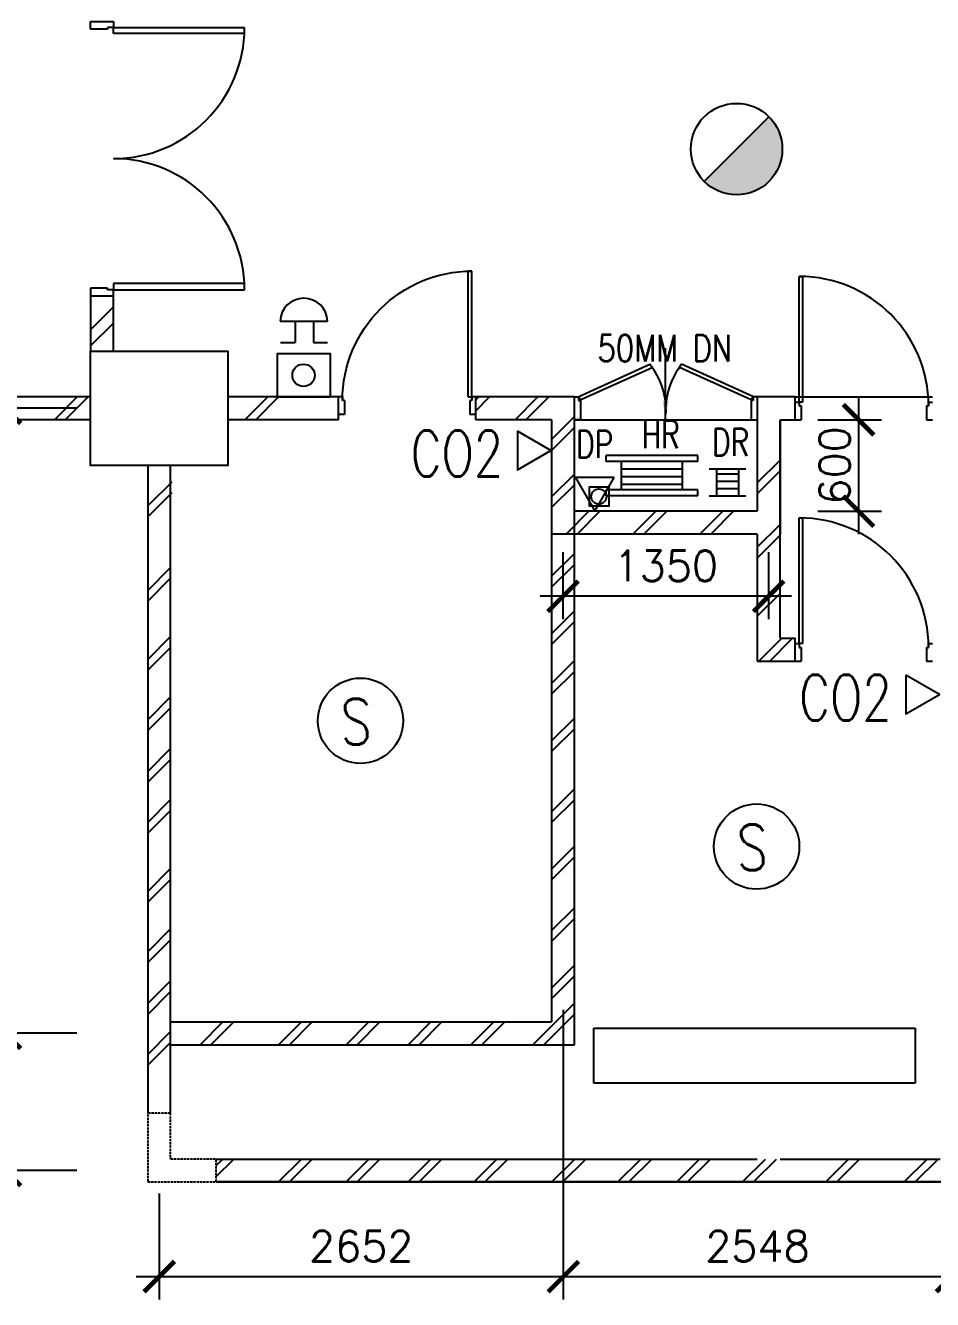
# Model space of a CAD drawing. Header units: feet. Extents: x 1407108 to 2957709, y -1501070 to -681589.
# Drawn here: x 1639583 to 1645536, y -820270 to -811913 of the extents above; entities that cross this region are included whole.
import ezdxf

# ---------------------------------------------------------------- set-up
doc = ezdxf.new("R2010")
doc.units = ezdxf.units.FT
doc.header["$LTSCALE"] = 13
doc.header["$MEASUREMENT"] = 0
doc.linetypes.add('DIVIDE', pattern=[1.25, 0.5, -0.25, 0, -0.25, 0, -0.25])
doc.linetypes.add('HIDDEN2', pattern=[0.1875, 0.125, -0.0625])
doc.layers.get('0').update_dxf_attribs({"linetype": 'CONTINUOUS'})
for name, color, linetype in [('-FF', 240, 'CONTINUOUS'), ('-HR', 4, 'CONTINUOUS'), ('COL', 3, 'CONTINUOUS'), ('DIM', 7, 'CONTINUOUS'), ('DOOR', 5, 'CONTINUOUS'), ('DR', 7, 'CONTINUOUS'), ('FIT', 5, 'CONTINUOUS'), ('FITT', 5, 'CONTINUOUS'), ('H', 1, 'CONTINUOUS'), ('hatch', 7, 'CONTINUOUS'), ('LINE', 7, 'CONTINUOUS'), ('PIPE', 5, 'DIVIDE'), ('SPEC', 7, 'CONTINUOUS'), ('stair', 7, 'CONTINUOUS'), ('T25', 7, 'CONTINUOUS'), ('WALL', 2, 'CONTINUOUS')]:
    doc.layers.add(name, color=color, linetype=linetype)
doc.styles.add('E', font='ROMANS.SHX', dxfattribs={"width": 0.9})
doc.styles.add('ROMANS', font='romans')
doc.styles.get("Standard").update_dxf_attribs({"font": 'ROMANS.SHX'})
doc.dimstyles.new('STANDARD$0', dxfattribs={"dimscale": 0, "dimtxt": 8, "dimasz": 6, "dimexe": 1, "dimexo": 1, "dimgap": 3, "dimtad": 1, "dimdec": 0, "dimlfac": -1, "dimrnd": 1, "dimzin": 0, "dimdsep": 46, "dimtxsty": 'Standard', "dimcen": 0, "dimclrd": 5, "dimclre": 250, "dimadec": 0, "dimazin": 0, "dimtfac": 1, "dimtdec": 4, "dimtofl": 0, "dimtmove": 0, "dimatfit": 3, "dimfxl": 1, "dimtolj": 1, "dimtzin": 0, "dimarcsym": 0})

# ---------------------------------------------------------------- blocks, each defined once
blk = doc.blocks.new('_ARCHTICK')
at = {"color": 0, "linetype": 'ByBlock', "const_width": 0.15}
blk.add_lwpolyline([(-0.5, -0.5), (0.5, 0.5)], dxfattribs=at)
blk = doc.blocks.new('*D366')
at = {"color": 7, "lineweight": -2, "transparency": 16777216}
for p, q in [((1639451.1, -814274.1), (1639451.1, -818674.1)), ((1639919.9, -814424.1), (1639301.1, -814424.1)), ((1639919.9, -818524.1), (1639301.1, -818524.1))]:
    blk.add_line(p, q, dxfattribs=at)
at = {"color": 7, "lineweight": -2, "transparency": 16777216, "xscale": 200, "yscale": 200, "zscale": 200}
for p, rotation in [((1639451.1, -814424.1), 90), ((1639451.1, -818524.1), 270)]:
    blk.add_blockref('_ARCHTICK', p, dxfattribs=dict(at, rotation=rotation))
at = {"color": 7, "transparency": 16777216, "insert": (1639251.1, -816474.1), "char_height": 200, "attachment_point": 5, "rotation": 90, "style": 'ROMANS'}
blk.add_mtext('\\A1;4100', dxfattribs=at)
blk = doc.blocks.new('DR900')
at = {"layer": 'DR', "color": 7}
for p, q in [((25, 940), (50, 940)), ((25, 115), (25, 940)), ((50, 115), (50, 940)), ((0, 115), (25, 115)), ((50, 115), (25, 115)), ((25, 115), (25, 90)), ((25, 90), (38, 90)), ((38, 90), (38, 0)), ((862, 90), (875, 90)), ((862, 90), (862, 0)), ((874.6, 115), (900, 115)), ((875, 115), (875, 90)), ((0, 0), (38, 0)), ((862, 0), (900, 0))]:
    blk.add_line(p, q, dxfattribs=at)
blk.add_arc((25, 90), 850, 0, 90, dxfattribs=at)
blk = doc.blocks.new('DR-1800-B')
at = {"layer": 'DR'}
for p, q in [((-50, 0), (0, 0)), ((0, 0), (0, -150)), ((-1800, 0), (-1800, -150)), ((-1750, 0), (-1800, 0)), ((-1750, -110), (-1750, 0)), ((-50, -110), (-50, 0)), ((-1800, -150), (-1760, -150)), ((-1760, -150), (-1760, -110)), ((-1760, -110), (-1750, -110)), ((-1760, -150), (-1760, -1010)), ((-1720, -150), (-1760, -150)), ((-1720, -1009.1), (-1720, -150)), ((-80, -1009.1), (-80, -150)), ((-80, -150), (-40, -150)), ((-40, -110), (-50, -110)), ((-40, -150), (-40, -110)), ((-40, -150), (-40, -1010)), ((0, -150), (-40, -150))]:
    blk.add_line(p, q, dxfattribs=at)
for centre, start, end in [((-1760, -150), 270, 0), ((-40, -150), 180.00007, 270)]:
    blk.add_arc(centre, 860, start, end, dxfattribs=at)
blk = doc.blocks.new('*D416')
at = {"layer": 'DIM', "color": 7, "linetype": 'Continuous', "lineweight": -2, "transparency": 16777216}
for p, q in [((1645050, -814349.1), (1645050, -815249.1)), ((1644782.5, -814499.1), (1645200, -814499.1)), ((1644782.5, -815099.1), (1645200, -815099.1))]:
    blk.add_line(p, q, dxfattribs=at)
at = {"layer": 'DIM', "color": 7, "linetype": 'Continuous', "lineweight": -2, "transparency": 16777216, "xscale": 200, "yscale": 200, "zscale": 200}
for p, rotation in [((1645050, -814499.1), 90), ((1645050, -815099.1), 270)]:
    blk.add_blockref('_ARCHTICK', p, dxfattribs=dict(at, rotation=rotation))
at = {"layer": 'DIM', "color": 7, "linetype": 'Continuous', "transparency": 16777216, "insert": (1644893.7, -814799.1), "char_height": 200, "attachment_point": 5, "rotation": 90, "style": 'ROMANS'}
blk.add_mtext('\\A1;600', dxfattribs=at)
blk = doc.blocks.new('*D417')
at = {"layer": 'DIM', "color": 7, "linetype": 'Continuous', "lineweight": -2, "transparency": 16777216}
for p, q in [((1643110.2, -815368), (1643110.2, -815807.6)), ((1644460.2, -815368), (1644460.2, -815807.6)), ((1644610.2, -815657.6), (1642960.2, -815657.6))]:
    blk.add_line(p, q, dxfattribs=at)
at = {"layer": 'DIM', "color": 7, "linetype": 'Continuous', "lineweight": -2, "transparency": 16777216, "xscale": 200, "yscale": 200, "zscale": 200, "rotation": 180}
blk.add_blockref('_ARCHTICK', (1643110.2, -815657.6), dxfattribs=at)
at = {"layer": 'DIM', "color": 7, "linetype": 'Continuous', "lineweight": -2, "transparency": 16777216, "xscale": 200, "yscale": 200, "zscale": 200}
blk.add_blockref('_ARCHTICK', (1644460.2, -815657.6), dxfattribs=at)
at = {"layer": 'DIM', "color": 7, "linetype": 'Continuous', "transparency": 16777216, "insert": (1643785.2, -815457.6), "char_height": 200, "attachment_point": 5, "style": 'ROMANS'}
blk.add_mtext('\\A1;1350', dxfattribs=at)
blk = doc.blocks.new('100FT')
at = {"layer": 'PIPE', "linetype": 'Continuous'}
blk.add_circle((0, 0), 50, dxfattribs=at)
blk = doc.blocks.new('A$C7CE3714C')
at = {"layer": 'FIT'}
blk.add_lwpolyline([(0, 0), (126, 0), (126, 126), (0, 126)], close=True, dxfattribs=at)
at = {"layer": 'FIT', "xscale": -1}
blk.add_blockref('100FT', (63, 65.7), dxfattribs=at)
blk = doc.blocks.new('*D626')
at = {"layer": 'FITT', "color": 7, "linetype": 'Continuous', "lineweight": -2, "transparency": 16777216}
for p, q in [((1639451.1, -818374.1), (1639451.1, -819574.1)), ((1639919.9, -818524.1), (1639301.1, -818524.1)), ((1639919.9, -819424.1), (1639301.1, -819424.1))]:
    blk.add_line(p, q, dxfattribs=at)
at = {"layer": 'FITT', "color": 7, "linetype": 'Continuous', "lineweight": -2, "transparency": 16777216, "xscale": 200, "yscale": 200, "zscale": 200}
for p, rotation in [((1639451.1, -818524.1), 90), ((1639451.1, -819424.1), 270)]:
    blk.add_blockref('_ARCHTICK', p, dxfattribs=dict(at, rotation=rotation))
at = {"layer": 'FITT', "color": 7, "linetype": 'Continuous', "transparency": 16777216, "insert": (1639251.1, -818974.1), "char_height": 200, "attachment_point": 5, "rotation": 90, "style": 'ROMANS'}
blk.add_mtext('\\A1;900', dxfattribs=at)
blk = doc.blocks.new('*D627')
at = {"layer": 'FITT', "color": 7, "linetype": 'Continuous', "lineweight": -2, "transparency": 16777216}
for p, q in [((1643112.4, -818370.2), (1643112.4, -820270.4)), ((1640460.2, -819574.1), (1640460.2, -820270.4)), ((1640310.2, -820120.4), (1643262.4, -820120.4))]:
    blk.add_line(p, q, dxfattribs=at)
at = {"layer": 'FITT', "color": 7, "linetype": 'Continuous', "lineweight": -2, "transparency": 16777216, "xscale": 200, "yscale": 200, "zscale": 200, "rotation": 180}
blk.add_blockref('_ARCHTICK', (1640460.2, -820120.4), dxfattribs=at)
at = {"layer": 'FITT', "color": 7, "linetype": 'Continuous', "lineweight": -2, "transparency": 16777216, "xscale": 200, "yscale": 200, "zscale": 200}
blk.add_blockref('_ARCHTICK', (1643112.4, -820120.4), dxfattribs=at)
at = {"layer": 'FITT', "color": 7, "linetype": 'Continuous', "transparency": 16777216, "insert": (1641786.3, -819920.4), "char_height": 200, "attachment_point": 5, "style": 'ROMANS'}
blk.add_mtext('\\A1;2652', dxfattribs=at)
blk = doc.blocks.new('*D628')
at = {"layer": 'FITT', "color": 7, "linetype": 'Continuous', "lineweight": -2, "transparency": 16777216}
for p, q in [((1643112.4, -818520.2), (1643112.4, -820270.4)), ((1645660.2, -818647.7), (1645660.2, -820270.4)), ((1642962.4, -820120.4), (1645810.2, -820120.4))]:
    blk.add_line(p, q, dxfattribs=at)
at = {"layer": 'FITT', "color": 7, "linetype": 'Continuous', "lineweight": -2, "transparency": 16777216, "xscale": 200, "yscale": 200, "zscale": 200, "rotation": 180}
blk.add_blockref('_ARCHTICK', (1643112.4, -820120.4), dxfattribs=at)
at = {"layer": 'FITT', "color": 7, "linetype": 'Continuous', "lineweight": -2, "transparency": 16777216, "xscale": 200, "yscale": 200, "zscale": 200}
blk.add_blockref('_ARCHTICK', (1645660.2, -820120.4), dxfattribs=at)
at = {"layer": 'FITT', "color": 7, "linetype": 'Continuous', "transparency": 16777216, "insert": (1644386.3, -819920.4), "char_height": 200, "attachment_point": 5, "style": 'ROMANS'}
blk.add_mtext('\\A1;2548', dxfattribs=at)
blk = doc.blocks.new('*D629')
at = {"layer": 'FITT', "color": 7, "linetype": 'Continuous', "lineweight": -2, "transparency": 16777216}
for p, q in [((1645660.2, -818797.7), (1645660.2, -820270.4)), ((1650460.2, -818954), (1650460.2, -820270.4)), ((1645510.2, -820120.4), (1650610.2, -820120.4))]:
    blk.add_line(p, q, dxfattribs=at)
at = {"layer": 'FITT', "color": 7, "linetype": 'Continuous', "lineweight": -2, "transparency": 16777216, "xscale": 200, "yscale": 200, "zscale": 200, "rotation": 180}
blk.add_blockref('_ARCHTICK', (1645660.2, -820120.4), dxfattribs=at)
at = {"layer": 'FITT', "color": 7, "linetype": 'Continuous', "lineweight": -2, "transparency": 16777216, "xscale": 200, "yscale": 200, "zscale": 200}
blk.add_blockref('_ARCHTICK', (1650460.2, -820120.4), dxfattribs=at)
at = {"layer": 'FITT', "color": 7, "linetype": 'Continuous', "transparency": 16777216, "insert": (1648060.2, -819920.4), "char_height": 200, "attachment_point": 5, "style": 'ROMANS'}
blk.add_mtext('\\A1;4800', dxfattribs=at)
blk = doc.blocks.new('SMOKE-HEAT DETECTOR')
at = {"layer": '-FF'}
blk.add_hatch(color=11, dxfattribs=at).paths.add_polyline_path([(300, 0, 0.198912), (212.1, 212.1), (-212.1, -212.1, 0.668179)])
at = {"layer": '-FF', "linetype": 'Continuous'}
blk.add_line((-212.1, -212.1), (212.1, 212.1), dxfattribs=at)
blk.add_circle((0, 0), 300, dxfattribs=at)
blk = doc.blocks.new('BREAK GLASS')
at = {"layer": '-FF'}
blk.add_lwpolyline([(-175, 281.1), (-175, 0), (175, 0), (175, 281.1)], close=True, dxfattribs=at)
blk.add_circle((2, 139.9), 73.3, dxfattribs=at)
blk = doc.blocks.new('ALARM BELL')
at = {"layer": '-FF'}
for p, q in [((-159.1, 139.6), (152.7, 139.6)), ((-59.8, 139.6), (-59.8, 0)), ((59.8, 139.6), (59.8, 0)), ((-156.3, 0), (-59.8, 0)), ((59.8, 0), (152.4, 0))]:
    blk.add_line(p, q, dxfattribs=at)
blk.add_arc((-3.2, 134.5), 156, 1.85513, 178.14487, dxfattribs=at)
blk = doc.blocks.new('SMOKE DETECTOR')
at = {"layer": '-FF'}
blk.add_circle((0, 0), 279.9, dxfattribs=at)
at = {"layer": '-FF', "color": 3, "style": 'E', "width": 0.8}
blk.add_text('S', height=300, dxfattribs=at).set_placement((-131.5, -155.8))

msp = doc.modelspace()

# ---------------------------------------------------------------- linework, layer by layer
at = {"layer": '-FF', "color": 13, "ltscale": 0.1}
for p, q in [((1643312.2, -818491.2), (1645421.8, -818491.2)), ((1643312.2, -818850.8), (1643312.2, -818491.2)), ((1645421.8, -818491.2), (1645421.8, -818850.8)), ((1645421.8, -818850.8), (1643312.2, -818850.8))]:
    msp.add_line(p, q, dxfattribs=at)
at = {"layer": '-FF'}
for points in [[(1642811.2, -814573.4), (1642811.2, -814827.4), (1643031.2, -814700.4)], [(1645361.2, -816175), (1645361.2, -816429.1), (1645581.2, -816302)]]:
    msp.add_lwpolyline(points, close=True, dxfattribs=at)
at = {"layer": '-HR', "color": 13}
for p, q in [((1643394.5, -814773.7), (1643394.5, -814733.7)), ((1643994.5, -814733.7), (1643394.5, -814733.7)), ((1643994.5, -814773.7), (1643394.5, -814773.7)), ((1643494.5, -814959.1), (1643494.5, -814773.7)), ((1643894.5, -814959.1), (1643894.5, -814773.7)), ((1643994.5, -814773.7), (1643994.5, -814733.7)), ((1643894.5, -814823.7), (1643494.5, -814823.7)), ((1643894.5, -814873.7), (1643494.5, -814873.7)), ((1644070.5, -814821.1), (1644310.5, -814821.1)), ((1644118.5, -814821.1), (1644118.5, -814999.1)), ((1644118.5, -814855.1), (1644262.5, -814855.1)), ((1644262.5, -814821.1), (1644262.5, -814999.1)), ((1643994.5, -814959.1), (1643394.5, -814959.1)), ((1643394.5, -814999.1), (1643394.5, -814959.1)), ((1643894.5, -814923.7), (1643494.5, -814923.7)), ((1643994.5, -814999.1), (1643994.5, -814959.1)), ((1644118.5, -814903.1), (1644262.5, -814903.1)), ((1644118.5, -814951.1), (1644262.5, -814951.1)), ((1643994.5, -814999.1), (1643394.5, -814999.1)), ((1644070.5, -814999.1), (1644310.5, -814999.1))]:
    msp.add_line(p, q, dxfattribs=at)
at = {"layer": '-HR', "color": 13, "elevation": 0}
msp.add_lwpolyline([(1643447.2, -814879.1), (1643193.1, -814879.1), (1643320.2, -815099.1)], close=True, dxfattribs=at)
at = {"layer": 'COL'}
msp.add_lwpolyline([(1640010.2, -814049.1), (1640910.2, -814049.1), (1640910.2, -814799.1), (1640010.2, -814799.1)], close=True, dxfattribs=at)
at = {"layer": 'COL', "color": 8, "linetype": 'HIDDEN2'}
msp.add_lwpolyline([(1640835.2, -819499.1), (1640835.2, -819349.1), (1640535.2, -819349.1), (1640535.2, -819049.1), (1640385.2, -819049.1), (1640385.2, -819499.1)], close=True, dxfattribs=at)
at = {"layer": 'DOOR'}
for p, q in [((1643210.2, -814349.1), (1643681.2, -814135.8)), ((1644360.2, -814349.1), (1643889.3, -814135.8)), ((1643224.1, -814369.9), (1643696.1, -814155.9)), ((1644346.4, -814369.9), (1643874.4, -814155.9)), ((1643187.4, -814349.1), (1643212.4, -814349.1)), ((1643212.4, -814349.1), (1643212.4, -814374.1)), ((1643226.3, -814369.9), (1643212.4, -814349.1)), ((1643212.4, -814374.1), (1643225.4, -814374.1)), ((1643225.4, -814374.1), (1643225.4, -814499.1)), ((1644344.2, -814369.9), (1644358, -814349.1)), ((1644358, -814374.1), (1644345, -814374.1)), ((1644345, -814374.1), (1644345, -814499.1)), ((1644358, -814349.1), (1644358, -814374.1)), ((1644383, -814349.1), (1644358, -814349.1)), ((1643225.4, -814499.1), (1643187.4, -814499.1)), ((1644345, -814499.1), (1644383, -814499.1))]:
    msp.add_line(p, q, dxfattribs=at)
for centre, start, end in [((1643287.8, -814442.8), 357.5509, 37.96545), ((1644282.6, -814442.8), 142.03455, 182.4491)]:
    msp.add_arc(centre, 499, start, end, dxfattribs=at)
at = {"layer": 'H'}
for p, q in [((1644385.2, -814913.8), (1644535.2, -814763.8)), ((1643035.2, -815005.9), (1643185.2, -814855.9)), ((1644385.2, -814984.5), (1644535.2, -814834.5)), ((1640395.5, -815056.5), (1640545.5, -814906.5)), ((1640395.5, -815127.2), (1640545.5, -814977.2)), ((1643035.2, -815075.7), (1643185.2, -814925.7)), ((1644385.2, -815336), (1644535.2, -815186)), ((1644385.2, -815406.7), (1644535.2, -815256.7)), ((1640385.2, -815618.9), (1640535.2, -815468.9)), ((1640385.2, -815689.6), (1640535.2, -815539.6)), ((1644385.2, -815718.2), (1644535.2, -815568.2)), ((1644385.2, -815788.9), (1644535.2, -815638.9)), ((1643033, -815905.9), (1643183, -815755.9)), ((1643033, -815975.7), (1643183, -815825.7)), ((1640385.2, -816072.1), (1640535.2, -815922.1)), ((1640385.2, -816142.8), (1640535.2, -815992.8)), ((1640385.2, -816467.8), (1640535.2, -816317.8)), ((1640385.2, -816538.5), (1640535.2, -816388.5)), ((1643037.4, -816603.9), (1643187.4, -816453.9)), ((1643037.4, -816673.8), (1643187.4, -816523.8)), ((1640385.2, -816807), (1640535.2, -816657)), ((1640385.2, -816877.7), (1640535.2, -816727.7)), ((1640385.2, -817141.1), (1640535.2, -816991.1)), ((1640385.2, -817211.8), (1640535.2, -817061.8)), ((1643037.4, -817445.4), (1643187.4, -817295.4)), ((1643037.4, -817515.3), (1643187.4, -817365.3)), ((1640385.2, -817594.2), (1640535.2, -817444.2)), ((1640385.2, -817664.9), (1640535.2, -817514.9)), ((1640385.2, -817989.9), (1640535.2, -817839.9)), ((1640385.2, -818060.7), (1640535.2, -817910.7)), ((1643037.4, -818225.3), (1643187.4, -818075.3)), ((1643037.4, -818295.2), (1643187.4, -818145.2)), ((1640385.2, -818329.2), (1640535.2, -818179.2)), ((1640385.2, -818399.9), (1640535.2, -818249.9)), ((1640385.2, -818663.2), (1640535.2, -818513.2)), ((1640385.2, -818733.9), (1640535.2, -818583.9))]:
    msp.add_line(p, q, dxfattribs=at)
at = {"layer": 'hatch', "color": 1}
for p, q in [((1640010.2, -813909.7), (1640160.2, -813759.7)), ((1640010.2, -814015.8), (1640160.2, -813865.8)), ((1639772.1, -814499.1), (1639922.1, -814349.1)), ((1639843.7, -814499.1), (1639993.7, -814349.1)), ((1641022.7, -814499.1), (1641172.7, -814349.1)), ((1641094.3, -814499.1), (1641244.3, -814349.1)), ((1642537.7, -814368.8), (1642557.4, -814349.1)), ((1642537.7, -814440.4), (1642629.1, -814349.1)), ((1642795.9, -814499.1), (1642945.9, -814349.1)), ((1642867.5, -814499.1), (1643017.5, -814349.1)), ((1643035.2, -814628.8), (1643185.2, -814478.8)), ((1643035.2, -814700.4), (1643185.2, -814550.4)), ((1643280.7, -815099.1), (1643130.7, -815249.1)), ((1643352.4, -815099.1), (1643202.4, -815249.1)), ((1643719.9, -815099.1), (1643569.9, -815249.1)), ((1643791.6, -815099.1), (1643641.6, -815249.1)), ((1644158.9, -815099.1), (1644008.9, -815249.1)), ((1644230.6, -815099.1), (1644080.6, -815249.1)), ((1643033, -815528.8), (1643183, -815378.8)), ((1643033, -815600.4), (1643183, -815450.4)), ((1644395.7, -816083.1), (1644545.7, -815933.1)), ((1644467.4, -816083.1), (1644617.4, -815933.1)), ((1643037.4, -816226.8), (1643187.4, -816076.8)), ((1643037.4, -816298.5), (1643187.4, -816148.5)), ((1643037.4, -817068.3), (1643187.4, -816918.3)), ((1643037.4, -817140), (1643187.4, -816990)), ((1643037.4, -817848.2), (1643187.4, -817698.2)), ((1643037.4, -817919.8), (1643187.4, -817769.8)), ((1642912.8, -818599.1), (1643185.2, -818326.6)), ((1642984.4, -818599.1), (1643185.2, -818398.3)), ((1640728.2, -818599.1), (1640878.2, -818449.1)), ((1640799.8, -818599.1), (1640949.8, -818449.1)), ((1641243.4, -818599.1), (1641393.4, -818449.1)), ((1641315, -818599.1), (1641465, -818449.1)), ((1641687.2, -818599.1), (1641837.2, -818449.1)), ((1641758.8, -818599.1), (1641908.8, -818449.1)), ((1642093.9, -818599.1), (1642243.9, -818449.1)), ((1642165.6, -818599.1), (1642315.6, -818449.1)), ((1642506, -818599.1), (1642656, -818449.1)), ((1642577.7, -818599.1), (1642727.7, -818449.1)), ((1640835.2, -819392), (1640878.2, -819349.1)), ((1640835.2, -819463.7), (1640949.8, -819349.1)), ((1641243.4, -819499.1), (1641393.4, -819349.1)), ((1641315, -819499.1), (1641465, -819349.1)), ((1641687.2, -819499.1), (1641837.2, -819349.1)), ((1641758.8, -819499.1), (1641908.8, -819349.1)), ((1642093.9, -819499.1), (1642243.9, -819349.1)), ((1642165.6, -819499.1), (1642315.6, -819349.1)), ((1642526.8, -819499.1), (1642676.8, -819349.1)), ((1642598.5, -819499.1), (1642748.5, -819349.1)), ((1643038.2, -819499.1), (1643188.2, -819349.1)), ((1643109.8, -819499.1), (1643259.8, -819349.1)), ((1643471.1, -819499.1), (1643621.1, -819349.1)), ((1643542.8, -819499.1), (1643692.8, -819349.1)), ((1643856.6, -819499.1), (1644006.6, -819349.1)), ((1643928.2, -819499.1), (1644078.2, -819349.1)), ((1644289.5, -819499.1), (1644439.5, -819349.1)), ((1644361.1, -819499.1), (1644511.1, -819349.1)), ((1644835.1, -819499.1), (1644985.1, -819349.1)), ((1644906.7, -819499.1), (1645056.7, -819349.1)), ((1645350.3, -819499.1), (1645500.3, -819349.1)), ((1645421.9, -819499.1), (1645571.9, -819349.1))]:
    msp.add_line(p, q, dxfattribs=at)
at = {"layer": 'hatch', "color": 7}
msp.add_solid([(1643805, -814374.1), (1643763.3, -814374.1), (1643784.1, -814499.1)], dxfattribs=at)
at = {"layer": 'LINE'}
msp.add_line((1643185.2, -814499.1), (1644385.2, -814499.1), dxfattribs=at)
at = {"layer": 'SPEC', "color": 5, "linetype": 'Continuous'}
msp.add_lwpolyline([(1644635.2, -814349.1), (1645536.4, -814349.1)], dxfattribs=at)
at = {"layer": 'stair'}
msp.add_line((1643784.1, -814499.1), (1643784.1, -814030.4), dxfattribs=at)
at = {"layer": 'WALL'}
for p, q in [((1640010.2, -813686.6), (1640010.2, -814049.1)), ((1640160.2, -814049.1), (1640160.2, -813686.6)), ((1640010.2, -814349.1), (1630960.2, -814349.1)), ((1641637.7, -814349.1), (1640910.2, -814349.1)), ((1641637.7, -814499.1), (1641637.7, -814349.1)), ((1643185.2, -814349.1), (1642537.7, -814349.1)), ((1642537.7, -814499.1), (1642537.7, -814349.1)), ((1643185.2, -814349.1), (1643035.2, -814349.1)), ((1643185.2, -818599.1), (1643185.2, -814349.1)), ((1644385.2, -814349.1), (1644385.2, -815099.1)), ((1644635.2, -814349.1), (1644385.2, -814349.1)), ((1644635.2, -814499.1), (1644635.2, -814349.1)), ((1640010.2, -814499.1), (1630960.2, -814499.1)), ((1641637.7, -814499.1), (1640910.2, -814499.1)), ((1643035.2, -814499.1), (1642537.7, -814499.1)), ((1643035.2, -814499.1), (1643035.2, -818449.1)), ((1644535.2, -814499.1), (1644635.2, -814499.1)), ((1644535.2, -814499.1), (1644535.2, -815249.1)), ((1644535.2, -815933.1), (1644535.2, -814499.1)), ((1640385.2, -814799.1), (1640385.2, -819049.1)), ((1640535.2, -819049.1), (1640535.2, -814799.1)), ((1644385.2, -815099.1), (1643185.2, -815099.1)), ((1644385.2, -815249.1), (1643035.2, -815249.1)), ((1644385.2, -815249.1), (1644385.2, -816083.1)), ((1644535.2, -815933.1), (1644635.2, -815933.1)), ((1644635.2, -816083.1), (1644635.2, -815933.1)), ((1644385.2, -816083.1), (1644635.2, -816083.1)), ((1640535.2, -818449.1), (1643035.2, -818449.1)), ((1640535.2, -818599.1), (1643185.2, -818599.1)), ((1640835.2, -819349.1), (1644385.2, -819349.1)), ((1644535.2, -819349.1), (1645585.2, -819349.1)), ((1640835.2, -819499.1), (1648535.2, -819499.1))]:
    msp.add_line(p, q, dxfattribs=at)
at = {"layer": 'WALL', "color": 1}
msp.add_line((1648385.2, -819499.1), (1640835.2, -819499.1), dxfattribs=at)

# ---------------------------------------------------------------- block references
at = {"layer": '-FF'}
for name, p in [('SMOKE-HEAT DETECTOR', (1644249.9, -812724.1)), ('ALARM BELL', (1641412.8, -813993)), ('SMOKE DETECTOR', (1641781.2, -816474.1)), ('SMOKE DETECTOR', (1644381.2, -817299.1))]:
    msp.add_blockref(name, p, dxfattribs=at)
at = {"layer": '-FF', "rotation": 180}
msp.add_blockref('BREAK GLASS', (1641409.6, -814068), dxfattribs=at)
at = {"xscale": -1}
msp.add_blockref('DR900', (1642537.7, -814464.1), dxfattribs=at)
for p in [(1644635.2, -814499.1), (1644635.2, -816083.1)]:
    msp.add_blockref('DR900', p)
at = {"layer": 'stair', "rotation": 90}
msp.add_blockref('DR-1800-B', (1640010.2, -811886.6), dxfattribs=at)
at = {"layer": 'T25', "xscale": -1, "rotation": 90}
msp.add_blockref('A$C7CE3714C', (1643411.2, -814940.3), dxfattribs=at)

# ---------------------------------------------------------------- texts
at = {"layer": '-FF', "color": 2, "ltscale": 0.5, "style": 'ROMANS', "width": 0.75}
for p in [(1642110.3, -814870.8), (1644660.3, -816472.5)]:
    msp.add_text('CO2', height=300, dxfattribs=at).set_placement(p)
at = {"layer": '-HR', "color": 13, "style": 'ROMANS', "width": 0.75}
msp.add_text('HR', height=180, dxfattribs=at).set_placement((1643626.8, -814685.4))
at = {"layer": '-HR', "color": 13, "linetype": 'Continuous', "style": 'ROMANS', "width": 0.75}
msp.add_text('DR', height=180, dxfattribs=at).set_placement((1644088.2, -814736.4))
at = {"layer": '-HR', "color": 13, "ltscale": 0.5, "style": 'ROMANS', "width": 0.75}
msp.add_text('DP', height=180, dxfattribs=at).set_placement((1643196, -814749.7))
at = {"layer": 'stair', "color": 7, "linetype": 'Continuous', "style": 'ROMANS', "width": 0.8}
msp.add_text('50MM DN', height=175, dxfattribs=at).set_placement((1643337, -814117.8))

# ---------------------------------------------------------------- dimensions: what is measured, and where the dimension line sits
dim = msp.add_aligned_dim(p1=(1640069.9, -814424.1), p2=(1640069.9, -818524.1), distance=-618.8, dimstyle='STANDARD$0', override={"dimscale": 100, "dimtxt": 2, "dimasz": 2, "dimexe": 1.5, "dimexo": 1.5, "dimgap": 1, "dimtxsty": 'ROMANS', "dimblk": 'ARCHTICK', "dimdle": 1.5, "dimclrd": 7, "dimclre": 7, "dimclrt": 7, "dimtdec": 0, "dimtmove": 2})
dim.commit()
dim.dimension.update_dxf_attribs({"geometry": '*D366', "text_midpoint": (1639251.1, -816474.1)})
at = {"layer": 'DIM', "linetype": 'Continuous'}
dim = msp.add_linear_dim(base=(1645050, -815099.1), p1=(1644632.5, -814499.1), p2=(1644632.5, -815099.1), angle=270, dimstyle='STANDARD$0', override={"dimscale": 100, "dimtxt": 2, "dimasz": 2, "dimexe": 1.5, "dimexo": 1.5, "dimgap": 1, "dimtxsty": 'ROMANS', "dimblk": 'ARCHTICK', "dimdle": 1.5, "dimclrd": 7, "dimclre": 7, "dimclrt": 7, "dimtdec": 0, "dimtmove": 2}, dxfattribs=at)
dim.commit()
dim.dimension.update_dxf_attribs({"geometry": '*D416', "text_midpoint": (1644893.7, -814799.1), "dimtype": 160})
dim = msp.add_linear_dim(base=(1643110.2, -815657.6), p1=(1644460.2, -815218), p2=(1643110.2, -815218), angle=180, dimstyle='STANDARD$0', override={"dimscale": 100, "dimtxt": 2, "dimasz": 2, "dimexe": 1.5, "dimexo": 1.5, "dimgap": 1, "dimtxsty": 'ROMANS', "dimblk": 'ARCHTICK', "dimdle": 1.5, "dimclrd": 7, "dimclre": 7, "dimclrt": 7, "dimtdec": 0, "dimtmove": 2}, dxfattribs=at)
dim.commit()
dim.dimension.update_dxf_attribs({"geometry": '*D417', "text_midpoint": (1643785.2, -815457.6)})
at = {"layer": 'FITT', "color": 30, "linetype": 'Continuous'}
for base, p1, p2, picture, middle in [((1643112.4, -820120.4), (1640460.2, -819424.1), (1643112.4, -818220.2), '*D627', (1641786.3, -819920.4)), ((1645660.2, -820120.4), (1643112.4, -818370.2), (1645660.2, -818497.7), '*D628', (1644386.3, -819920.4)), ((1650460.2, -820120.4), (1645660.2, -818647.7), (1650460.2, -818804), '*D629', (1648060.2, -819920.4))]:
    dim = msp.add_linear_dim(base=base, p1=p1, p2=p2, dimstyle='STANDARD$0', override={"dimscale": 100, "dimtxt": 2, "dimasz": 2, "dimexe": 1.5, "dimexo": 1.5, "dimgap": 1, "dimtxsty": 'ROMANS', "dimblk": 'ARCHTICK', "dimdle": 1.5, "dimclrd": 7, "dimclre": 7, "dimclrt": 7, "dimtdec": 0, "dimtmove": 2}, dxfattribs=at)
    dim.commit()
    dim.dimension.update_dxf_attribs({"geometry": picture, "text_midpoint": middle})
dim = msp.add_linear_dim(base=(1639451.1, -819424.1), p1=(1640069.9, -818524.1), p2=(1640069.9, -819424.1), angle=90, dimstyle='STANDARD$0', override={"dimscale": 100, "dimtxt": 2, "dimasz": 2, "dimexe": 1.5, "dimexo": 1.5, "dimgap": 1, "dimtxsty": 'ROMANS', "dimblk": 'ARCHTICK', "dimdle": 1.5, "dimclrd": 7, "dimclre": 7, "dimclrt": 7, "dimtdec": 0, "dimtmove": 2}, dxfattribs=at)
dim.commit()
dim.dimension.update_dxf_attribs({"geometry": '*D626', "text_midpoint": (1639251.1, -818974.1)})

doc.saveas('drawing.dxf')
